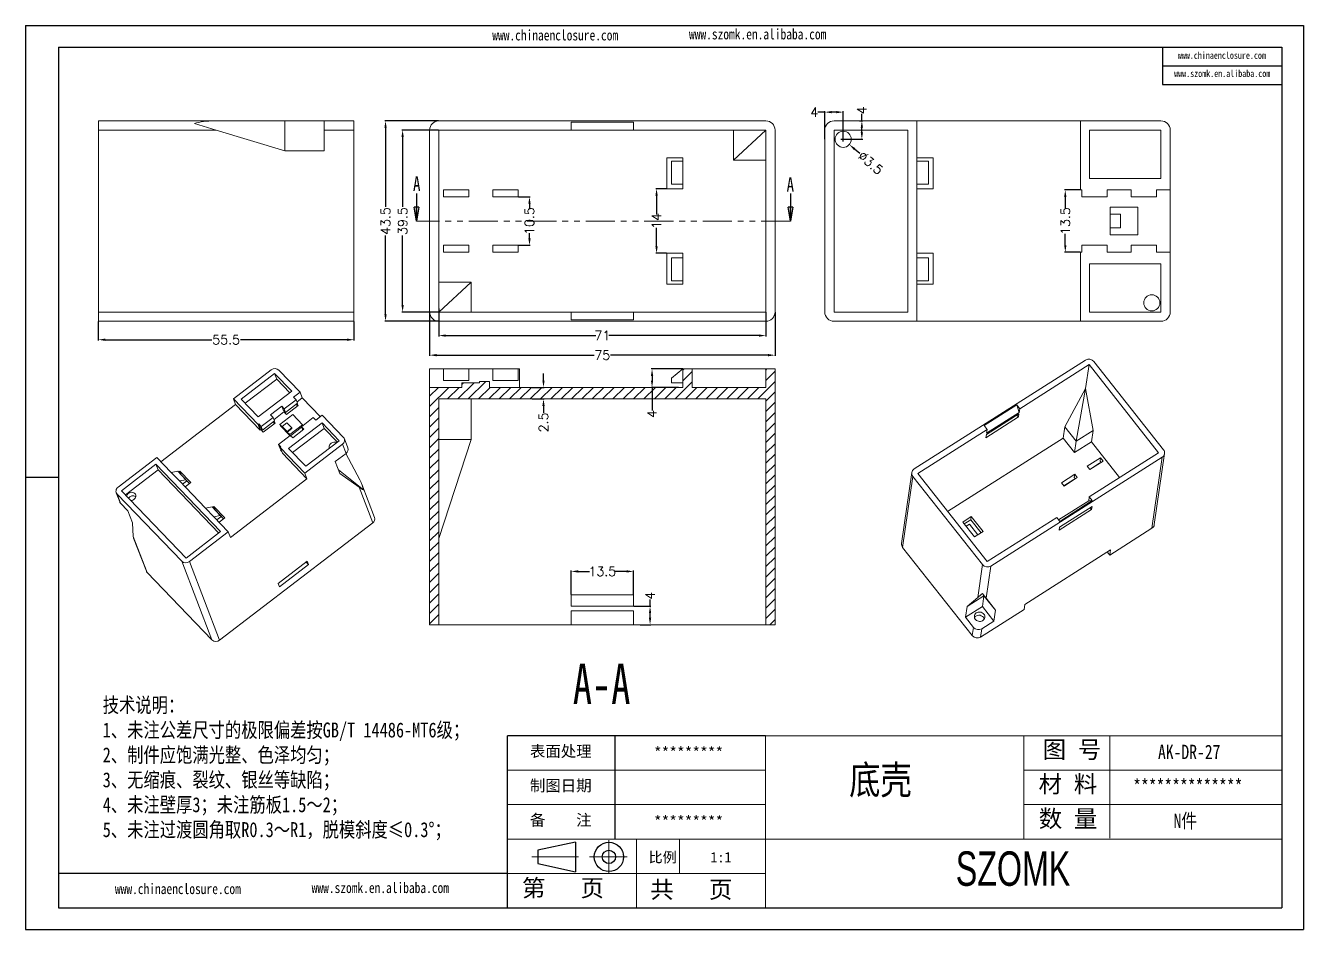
# Model space of a CAD drawing. Header units: inches. Extents: x 2617 to 3395, y 519 to 715.
# Drawn here: x 2617 to 2894.5, y 519 to 715.2 of the extents above; entities that cross this region are included whole.
import ezdxf

# ---------------------------------------------------------------- set-up
doc = ezdxf.new("R2010")
doc.units = ezdxf.units.IN
doc.linetypes.add('CENTER2', pattern=[28.575, 19.05, -3.175, 3.175, -3.175])
doc.linetypes.add('PHANTOM', pattern=[12.7, 6.35, -1.27, 1.27, -1.27, 1.27, -1.27])
doc.layers.add('文字', color=81, linetype='Continuous')
for name, color, linetype, lineweight in [('粗实线', 7, 'Continuous', 30), ('细实线', 3, 'Continuous', 9), ('细点划线', 2, 'CENTER2', 9)]:
    doc.layers.add(name, color=color, linetype=linetype, lineweight=lineweight)
doc.styles.add('SLDTEXTSTYLE0', font='TXT', dxfattribs={"width": 0.75})
doc.styles.add('SLDTEXTSTYLE3', font='TXT', dxfattribs={"width": 0.7})
doc.styles.get("Standard").update_dxf_attribs({"font": 'txt', "bigfont": 'gbcbig.shx'})
doc.styles.add('宋体', font='', dxfattribs={"width": 0.8, "height": 3.5})
doc.styles.add('长仿宋', font='', dxfattribs={"width": 0.7, "height": 4})
doc.styles.get('宋体').set_extended_font_data('SimSun')
doc.styles.get('长仿宋').set_extended_font_data('SimSun')
doc.dimstyles.new('2', dxfattribs={"dimtxt": 2, "dimasz": 1.5, "dimexe": 0.18, "dimexo": 0.0625, "dimgap": 0.1, "dimtad": 0, "dimzin": 12, "dimdsep": 46, "dimtxsty": 'Standard', "dimcen": 0.5, "dimclrd": 3, "dimclre": 3, "dimadec": 0, "dimazin": 0, "dimtfac": 1, "dimtofl": 0, "dimtmove": 0, "dimatfit": 3, "dimfxl": 1, "dimtolj": 1, "dimtzin": 0, "dimarcsym": 0})

# ---------------------------------------------------------------- blocks, each defined once
blk = doc.blocks.new('_CLOSED')
at = {"color": 0, "linetype": 'ByBlock', "lineweight": -2}
for p, q in [((-1, 0.166667), (0, 0)), ((-1, 0.166667), (-1, -0.166667)), ((0, 0), (-1, -0.166667)), ((0, 0), (-1, 0))]:
    blk.add_line(p, q, dxfattribs=at)
blk = doc.blocks.new('*D152')
at = {"color": 3, "lineweight": -2}
for p, q in [((2704.74, 652.99), (2704.74, 643.51)), ((2779.74, 652.99), (2779.74, 643.51)), ((2706.24, 643.69), (2740.47, 643.69)), ((2778.24, 643.69), (2744.01, 643.69))]:
    blk.add_line(p, q, dxfattribs=at)
at = {"color": 3}
for points in [[(2706.24, 643.94), (2706.24, 643.44), (2704.74, 643.69)], [(2778.24, 643.94), (2778.24, 643.44), (2779.74, 643.69)]]:
    blk.add_solid(points, dxfattribs=at)
at = {"layer": 'Defpoints', "color": 0}
for p in [(2704.74, 653.05), (2779.74, 653.05), (2779.74, 643.69)]:
    blk.add_point(p, dxfattribs=at)
at = {"color": 0, "insert": (2742.24, 643.69), "char_height": 2, "attachment_point": 5}
blk.add_mtext('\\A1;75', dxfattribs=at)
blk = doc.blocks.new('*D153')
at = {"color": 3, "lineweight": -2}
for p, q in [((2706.74, 653.81), (2706.74, 647.76)), ((2777.74, 652.99), (2777.74, 647.76)), ((2708.24, 647.94), (2740.81, 647.94)), ((2776.24, 647.94), (2743.67, 647.94))]:
    blk.add_line(p, q, dxfattribs=at)
at = {"color": 3}
for points in [[(2708.24, 648.19), (2708.24, 647.69), (2706.74, 647.94)], [(2776.24, 648.19), (2776.24, 647.69), (2777.74, 647.94)]]:
    blk.add_solid(points, dxfattribs=at)
at = {"layer": 'Defpoints', "color": 0}
for p in [(2706.74, 653.87), (2777.74, 653.05), (2706.74, 647.94)]:
    blk.add_point(p, dxfattribs=at)
at = {"color": 0, "insert": (2742.24, 647.94), "char_height": 2, "attachment_point": 5}
blk.add_mtext('\\A1;71', dxfattribs=at)
blk = doc.blocks.new('*D154')
at = {"color": 3, "lineweight": -2}
for p, q in [((2706.68, 694.55), (2694.98, 694.55)), ((2695.16, 693.05), (2695.16, 675.9)), ((2695.16, 652.55), (2695.16, 669.7)), ((2706.68, 651.05), (2694.98, 651.05))]:
    blk.add_line(p, q, dxfattribs=at)
at = {"color": 3}
for points in [[(2694.91, 693.05), (2695.41, 693.05), (2695.16, 694.55)], [(2694.91, 652.55), (2695.41, 652.55), (2695.16, 651.05)]]:
    blk.add_solid(points, dxfattribs=at)
at = {"layer": 'Defpoints', "color": 0}
for p in [(2695.16, 694.55), (2706.74, 694.55), (2706.74, 651.05)]:
    blk.add_point(p, dxfattribs=at)
at = {"color": 0, "insert": (2695.16, 672.8), "char_height": 2, "attachment_point": 5, "rotation": 90}
blk.add_mtext('\\A1;43.5', dxfattribs=at)
blk = doc.blocks.new('*D155')
at = {"color": 3, "lineweight": -2}
for p, q in [((2706.68, 692.55), (2698.69, 692.55)), ((2698.87, 691.05), (2698.87, 675.9)), ((2698.87, 654.55), (2698.87, 669.7)), ((2706.68, 653.05), (2698.69, 653.05))]:
    blk.add_line(p, q, dxfattribs=at)
at = {"color": 3}
for points in [[(2698.62, 691.05), (2699.12, 691.05), (2698.87, 692.55)], [(2698.62, 654.55), (2699.12, 654.55), (2698.87, 653.05)]]:
    blk.add_solid(points, dxfattribs=at)
at = {"layer": 'Defpoints', "color": 0}
for p in [(2698.87, 692.55), (2706.75, 692.55), (2706.75, 653.05)]:
    blk.add_point(p, dxfattribs=at)
at = {"color": 0, "insert": (2698.87, 672.8), "char_height": 2, "attachment_point": 5, "rotation": 90}
blk.add_mtext('\\A1;39.5', dxfattribs=at)
blk = doc.blocks.new('*D156')
at = {"color": 3, "lineweight": -2}
for p, q in [((2724, 678.05), (2726.6, 678.05)), ((2726.42, 676.55), (2726.42, 675.4)), ((2726.42, 669.05), (2726.42, 670.2)), ((2724, 667.55), (2726.6, 667.55))]:
    blk.add_line(p, q, dxfattribs=at)
at = {"color": 3}
for points in [[(2726.17, 676.55), (2726.67, 676.55), (2726.42, 678.05)], [(2726.17, 669.05), (2726.67, 669.05), (2726.42, 667.55)]]:
    blk.add_solid(points, dxfattribs=at)
at = {"layer": 'Defpoints', "color": 0}
for p in [(2723.94, 678.05), (2726.42, 678.05), (2723.94, 667.55)]:
    blk.add_point(p, dxfattribs=at)
at = {"color": 0, "insert": (2726.42, 672.8), "char_height": 2, "attachment_point": 5, "rotation": 90}
blk.add_mtext('\\A1;10.5', dxfattribs=at)
blk = doc.blocks.new('*D157')
at = {"color": 3, "lineweight": -2}
for p, q in [((2756.18, 679.8), (2753.83, 679.8)), ((2754.01, 678.3), (2754.01, 674.23)), ((2754.01, 667.3), (2754.01, 671.36)), ((2756.18, 665.8), (2753.83, 665.8))]:
    blk.add_line(p, q, dxfattribs=at)
at = {"color": 3}
for points in [[(2753.76, 678.3), (2754.26, 678.3), (2754.01, 679.8)], [(2753.76, 667.3), (2754.26, 667.3), (2754.01, 665.8)]]:
    blk.add_solid(points, dxfattribs=at)
at = {"layer": 'Defpoints', "color": 0}
for p in [(2754.01, 679.8), (2756.24, 679.8), (2756.24, 665.8)]:
    blk.add_point(p, dxfattribs=at)
at = {"color": 0, "insert": (2754.01, 672.8), "char_height": 2, "attachment_point": 5, "rotation": 90}
blk.add_mtext('\\A1;14', dxfattribs=at)
blk = doc.blocks.new('*D160')
at = {"color": 3, "lineweight": -2}
for p, q in [((2790.54, 690.61), (2790.54, 696.62)), ((2794.54, 690.61), (2794.54, 696.62)), ((2790.54, 696.44), (2789.04, 696.44)), ((2793.04, 696.44), (2792.04, 696.44))]:
    blk.add_line(p, q, dxfattribs=at)
at = {"color": 3}
for points in [[(2792.04, 696.69), (2792.04, 696.19), (2790.54, 696.44)], [(2793.04, 696.69), (2793.04, 696.19), (2794.54, 696.44)]]:
    blk.add_solid(points, dxfattribs=at)
at = {"layer": 'Defpoints', "color": 0}
for p in [(2790.54, 696.44), (2790.54, 690.55), (2794.54, 690.55)]:
    blk.add_point(p, dxfattribs=at)
at = {"color": 0, "insert": (2788.27, 696.44), "char_height": 2, "attachment_point": 5}
blk.add_mtext('\\A1;4', dxfattribs=at)
blk = doc.blocks.new('*D161')
at = {"color": 3, "lineweight": -2}
for p, q in [((2798.1, 694.55), (2798.77, 694.55)), ((2798.59, 694.55), (2798.59, 696.05)), ((2798.59, 692.05), (2798.59, 693.05)), ((2794.6, 690.55), (2798.77, 690.55))]:
    blk.add_line(p, q, dxfattribs=at)
at = {"color": 3}
for points in [[(2798.34, 693.05), (2798.84, 693.05), (2798.59, 694.55)], [(2798.34, 692.05), (2798.84, 692.05), (2798.59, 690.55)]]:
    blk.add_solid(points, dxfattribs=at)
at = {"layer": 'Defpoints', "color": 0}
for p in [(2798.04, 694.55), (2798.59, 694.55), (2794.54, 690.55)]:
    blk.add_point(p, dxfattribs=at)
at = {"color": 0, "insert": (2798.59, 696.81), "char_height": 2, "attachment_point": 5, "rotation": 90}
blk.add_mtext('\\A1;4', dxfattribs=at)
blk = doc.blocks.new('*D162')
at = {"color": 3, "lineweight": -2}
for p, q in [((2794.54, 690.05), (2794.54, 691.05)), ((2794.04, 690.55), (2795.04, 690.55)), ((2798.14, 687.45), (2797, 688.43))]:
    blk.add_line(p, q, dxfattribs=at)
at = {"color": 3}
blk.add_solid([(2797.17, 688.62), (2796.84, 688.24), (2795.87, 689.41)], dxfattribs=at)
at = {"layer": 'Defpoints', "color": 0}
for p in [(2793.21, 691.69), (2795.87, 689.41)]:
    blk.add_point(p, dxfattribs=at)
at = {"color": 0, "insert": (2800.49, 685.43), "char_height": 2, "attachment_point": 5, "rotation": 319.2958}
blk.add_mtext('\\A1;∅3.5', dxfattribs=at)
blk = doc.blocks.new('*D164')
at = {"color": 3, "lineweight": -2}
for p, q in [((2845.98, 679.55), (2842.58, 679.55)), ((2842.76, 678.05), (2842.76, 675.56)), ((2842.76, 667.55), (2842.76, 670.03)), ((2845.98, 666.05), (2842.58, 666.05))]:
    blk.add_line(p, q, dxfattribs=at)
at = {"color": 3}
for points in [[(2842.51, 678.05), (2843.01, 678.05), (2842.76, 679.55)], [(2842.51, 667.55), (2843.01, 667.55), (2842.76, 666.05)]]:
    blk.add_solid(points, dxfattribs=at)
at = {"layer": 'Defpoints', "color": 0}
for p in [(2846.04, 679.55), (2842.76, 666.05), (2846.04, 666.05)]:
    blk.add_point(p, dxfattribs=at)
at = {"color": 0, "insert": (2842.76, 672.8), "char_height": 2, "attachment_point": 5, "rotation": 90}
blk.add_mtext('\\A1;13.5', dxfattribs=at)
blk = doc.blocks.new('*D165')
at = {"color": 3, "lineweight": -2}
for p, q in [((2735.49, 591.75), (2735.49, 596.93)), ((2736.99, 596.75), (2739.47, 596.75)), ((2747.49, 596.75), (2745.01, 596.75)), ((2748.99, 591.75), (2748.99, 596.93))]:
    blk.add_line(p, q, dxfattribs=at)
at = {"color": 3}
for points in [[(2736.99, 597), (2736.99, 596.5), (2735.49, 596.75)], [(2747.49, 597), (2747.49, 596.5), (2748.99, 596.75)]]:
    blk.add_solid(points, dxfattribs=at)
at = {"layer": 'Defpoints', "color": 0}
for p in [(2748.99, 596.75), (2735.49, 591.69), (2748.99, 591.69)]:
    blk.add_point(p, dxfattribs=at)
at = {"color": 0, "insert": (2742.24, 596.75), "char_height": 2, "attachment_point": 5}
blk.add_mtext('\\A1;13.5', dxfattribs=at)
blk = doc.blocks.new('*D166')
at = {"color": 3, "lineweight": -2}
for p, q in [((2749.05, 589.19), (2752.78, 589.19)), ((2752.6, 589.19), (2752.6, 590.69)), ((2752.6, 586.69), (2752.6, 587.69)), ((2750.44, 585.19), (2752.78, 585.19))]:
    blk.add_line(p, q, dxfattribs=at)
at = {"color": 3}
for points in [[(2752.35, 587.69), (2752.85, 587.69), (2752.6, 589.19)], [(2752.35, 586.69), (2752.85, 586.69), (2752.6, 585.19)]]:
    blk.add_solid(points, dxfattribs=at)
at = {"layer": 'Defpoints', "color": 0}
for p in [(2748.99, 589.19), (2752.6, 589.19), (2750.38, 585.19)]:
    blk.add_point(p, dxfattribs=at)
at = {"color": 0, "insert": (2752.6, 591.45), "char_height": 2, "attachment_point": 5, "rotation": 90}
blk.add_mtext('\\A1;4', dxfattribs=at)
blk = doc.blocks.new('*D167')
at = {"color": 3, "lineweight": -2}
for p, q in [((2729.46, 638.19), (2729.46, 639.69)), ((2727, 636.69), (2729.64, 636.69)), ((2727, 634.19), (2729.64, 634.19)), ((2729.46, 632.69), (2729.46, 631.19))]:
    blk.add_line(p, q, dxfattribs=at)
at = {"color": 3}
for points in [[(2729.21, 638.19), (2729.71, 638.19), (2729.46, 636.69)], [(2729.21, 632.69), (2729.71, 632.69), (2729.46, 634.19)]]:
    blk.add_solid(points, dxfattribs=at)
at = {"layer": 'Defpoints', "color": 0}
for p in [(2726.94, 636.69), (2726.94, 634.19), (2729.46, 634.19)]:
    blk.add_point(p, dxfattribs=at)
at = {"color": 0, "insert": (2729.46, 629.09), "char_height": 2, "attachment_point": 5, "rotation": 90}
blk.add_mtext('\\A1;2.5', dxfattribs=at)
blk = doc.blocks.new('*D168')
at = {"color": 3, "lineweight": -2}
for p, q in [((2632.8, 650.99), (2632.8, 646.86)), ((2688.3, 650.99), (2688.3, 646.86)), ((2634.3, 647.04), (2657.45, 647.04)), ((2686.8, 647.04), (2663.65, 647.04))]:
    blk.add_line(p, q, dxfattribs=at)
at = {"color": 3}
for points in [[(2634.3, 647.29), (2634.3, 646.79), (2632.8, 647.04)], [(2686.8, 647.29), (2686.8, 646.79), (2688.3, 647.04)]]:
    blk.add_solid(points, dxfattribs=at)
at = {"layer": 'Defpoints', "color": 0}
for p in [(2632.8, 651.05), (2688.3, 651.05), (2688.3, 647.04)]:
    blk.add_point(p, dxfattribs=at)
at = {"color": 0, "insert": (2660.55, 647.04), "char_height": 2, "attachment_point": 5}
blk.add_mtext('\\A1;55.5', dxfattribs=at)
blk = doc.blocks.new('*D169')
at = {"color": 3, "lineweight": -2}
for p, q in [((2759.68, 640.69), (2752.85, 640.69)), ((2753.03, 639.19), (2753.03, 638.19)), ((2758.81, 636.69), (2752.85, 636.69)), ((2753.03, 636.69), (2753.03, 631.66))]:
    blk.add_line(p, q, dxfattribs=at)
at = {"color": 3}
for points in [[(2752.78, 639.19), (2753.28, 639.19), (2753.03, 640.69)], [(2752.78, 638.19), (2753.28, 638.19), (2753.03, 636.69)]]:
    blk.add_solid(points, dxfattribs=at)
at = {"layer": 'Defpoints', "color": 0}
for p in [(2753.03, 640.69), (2759.74, 640.69), (2758.87, 636.69)]:
    blk.add_point(p, dxfattribs=at)
at = {"color": 0, "insert": (2753.03, 630.89), "char_height": 2, "attachment_point": 5, "rotation": 90}
blk.add_mtext('\\A1;4', dxfattribs=at)

msp = doc.modelspace()

# ---------------------------------------------------------------- hatches: boundary and pattern name
h = msp.add_hatch()
h.set_pattern_fill('ANSI31', color=4, scale=0.5, style=0)
h.paths.add_polyline_path([(2779.74, 585.187), (2779.74, 640.687), (2777.74, 640.687), (2777.74, 636.687), (2761.74, 636.687), (2761.74, 640.687), (2759.74, 640.687), (2759.74, 636.687), (2717.74, 636.687), (2717.74, 637.987), (2715.54, 637.987), (2715.54, 637.687), (2711.74, 637.687), (2711.74, 636.687), (2704.74, 636.687), (2704.74, 585.187), (2706.74, 585.187), (2706.74, 634.187), (2777.74, 634.187), (2777.74, 585.187)], flags=0)

# ---------------------------------------------------------------- linework, layer by layer
for p, q in [((2617, 715.232), (2894.47, 715.232)), ((2617, 715.232), (2617, 519.041)), ((2894.47, 715.232), (2894.47, 519.041)), ((2624.18, 710.56), (2889.799, 710.56)), ((2624.18, 710.56), (2624.18, 523.712)), ((2863.848, 710.56), (2863.848, 702.451)), ((2889.799, 710.56), (2889.799, 523.712)), ((2863.848, 706.506), (2889.799, 706.506)), ((2863.848, 702.451), (2889.799, 702.451)), ((2624.18, 617.136), (2617, 617.136)), ((2617, 609.87), (2617, 519.041)), ((2777.69, 561.082), (2721.635, 561.082)), ((2721.635, 523.712), (2721.635, 561.082)), ((2744.991, 538.66), (2744.991, 561.082)), ((2721.635, 531.186), (2624.18, 531.186)), ((2624.18, 523.712), (2889.799, 523.712)), ((2617, 519.041), (2894.47, 519.041)), ((2617, 519.041), (2745.458, 519.041))]:
    msp.add_line(p, q)
at = {"color": 7, "linetype": 'Continuous', "lineweight": 15}
for p, q in [((2632.804, 694.548), (2657.947, 694.548)), ((2632.804, 692.548), (2632.804, 694.548)), ((2653.67, 693.984), (2658.419, 692.548)), ((2657.947, 694.548), (2673.304, 694.548)), ((2673.304, 688.048), (2673.304, 694.548)), ((2673.304, 694.548), (2681.804, 694.548)), ((2681.804, 694.548), (2688.304, 694.548)), ((2681.804, 692.548), (2681.804, 694.548)), ((2688.304, 694.548), (2688.304, 692.548)), ((2777.74, 694.548), (2706.74, 694.548)), ((2735.49, 694.248), (2748.99, 694.248)), ((2735.49, 694.248), (2735.49, 692.548)), ((2748.99, 694.248), (2748.99, 692.548)), ((2792.539, 694.548), (2810.539, 694.548)), ((2810.539, 694.548), (2810.539, 685.798)), ((2846.039, 694.548), (2810.539, 694.548)), ((2846.039, 679.548), (2846.039, 694.548)), ((2846.039, 694.548), (2863.539, 694.548)), ((2632.804, 653.048), (2632.804, 692.548)), ((2658.419, 692.548), (2632.804, 692.548)), ((2658.419, 692.548), (2673.304, 688.048)), ((2688.304, 692.548), (2681.804, 692.548)), ((2681.804, 692.548), (2681.804, 688.048)), ((2688.304, 653.048), (2688.304, 692.548)), ((2704.74, 692.548), (2704.74, 653.048)), ((2735.49, 692.548), (2706.74, 692.548)), ((2706.74, 692.548), (2706.74, 653.048)), ((2735.49, 692.548), (2748.99, 692.548)), ((2777.74, 692.548), (2748.99, 692.548)), ((2777.733, 692.548), (2770.733, 686.049)), ((2770.74, 686.048), (2770.74, 692.548)), ((2777.74, 653.048), (2777.74, 692.548)), ((2779.74, 653.048), (2779.74, 692.548)), ((2790.539, 653.048), (2790.539, 692.548)), ((2808.539, 692.548), (2792.539, 692.548)), ((2792.539, 692.548), (2792.539, 653.048)), ((2808.539, 653.048), (2808.539, 692.548)), ((2863.539, 692.548), (2848.039, 692.548)), ((2848.039, 692.548), (2848.039, 682.048)), ((2863.539, 682.048), (2863.539, 692.548)), ((2865.539, 692.548), (2865.539, 679.548)), ((2673.304, 688.048), (2681.804, 688.048)), ((2756.24, 679.798), (2756.24, 686.498)), ((2756.24, 686.498), (2759.74, 686.498)), ((2757.24, 680.798), (2757.24, 685.798)), ((2757.24, 685.798), (2759.74, 685.798)), ((2759.74, 686.498), (2759.74, 679.798)), ((2777.74, 686.048), (2770.74, 686.048)), ((2814.039, 686.498), (2810.539, 686.498)), ((2810.539, 680.798), (2810.539, 685.798)), ((2810.539, 685.798), (2813.039, 685.798)), ((2813.039, 685.798), (2813.039, 680.798)), ((2814.039, 679.798), (2814.039, 686.498)), ((2757.24, 680.798), (2759.74, 680.798)), ((2810.539, 680.798), (2810.539, 664.798)), ((2813.039, 680.798), (2810.539, 680.798)), ((2848.039, 682.048), (2863.539, 682.048)), ((2707.74, 678.048), (2707.74, 679.548)), ((2707.74, 679.548), (2713.24, 679.548)), ((2713.24, 678.048), (2707.74, 678.048)), ((2713.24, 679.548), (2713.24, 678.048)), ((2718.44, 678.048), (2718.44, 679.548)), ((2718.44, 679.548), (2723.94, 679.548)), ((2723.94, 678.048), (2718.44, 678.048)), ((2723.94, 679.548), (2723.94, 678.048)), ((2759.74, 679.798), (2756.24, 679.798)), ((2810.539, 679.798), (2814.039, 679.798)), ((2846.339, 679.548), (2846.039, 679.548)), ((2846.339, 678.048), (2846.339, 679.548)), ((2851.839, 678.048), (2846.339, 678.048)), ((2857.039, 679.548), (2851.839, 679.548)), ((2851.839, 678.048), (2851.839, 679.548)), ((2857.039, 678.048), (2857.039, 679.548)), ((2862.539, 678.048), (2857.039, 678.048)), ((2865.539, 679.548), (2862.539, 679.548)), ((2862.539, 678.048), (2862.539, 679.548)), ((2865.539, 666.048), (2865.539, 679.548)), ((2858.539, 675.798), (2852.539, 675.798)), ((2852.539, 675.798), (2852.539, 674.298)), ((2852.539, 674.298), (2852.539, 671.298)), ((2854.739, 674.298), (2852.539, 674.298)), ((2854.739, 671.298), (2854.739, 674.298)), ((2858.539, 669.798), (2858.539, 675.798)), ((2852.539, 671.298), (2854.739, 671.298)), ((2852.539, 671.298), (2852.539, 669.798)), ((2852.539, 669.798), (2858.539, 669.798)), ((2707.74, 667.548), (2707.74, 666.048)), ((2713.24, 667.548), (2707.74, 667.548)), ((2707.74, 666.048), (2713.24, 666.048)), ((2713.24, 666.048), (2713.24, 667.548)), ((2723.94, 667.548), (2718.44, 667.548)), ((2718.44, 667.548), (2718.44, 666.048)), ((2718.44, 666.048), (2723.94, 666.048)), ((2723.94, 666.048), (2723.94, 667.548)), ((2846.039, 651.048), (2846.039, 666.048)), ((2846.039, 666.048), (2846.339, 666.048)), ((2846.339, 667.548), (2846.339, 666.048)), ((2851.839, 667.548), (2846.339, 667.548)), ((2851.839, 667.548), (2851.839, 666.048)), ((2851.839, 666.048), (2857.039, 666.048)), ((2857.039, 667.548), (2857.039, 666.048)), ((2862.539, 667.548), (2857.039, 667.548)), ((2862.539, 667.548), (2862.539, 666.048)), ((2862.539, 666.048), (2865.539, 666.048)), ((2865.539, 666.048), (2865.539, 653.048)), ((2756.24, 665.798), (2759.74, 665.798)), ((2756.24, 659.098), (2756.24, 665.798)), ((2757.24, 664.798), (2759.74, 664.798)), ((2757.24, 659.798), (2757.24, 664.798)), ((2759.74, 665.798), (2759.74, 659.098)), ((2814.039, 665.798), (2810.539, 665.798)), ((2810.539, 659.798), (2810.539, 664.798)), ((2810.539, 664.798), (2813.039, 664.798)), ((2813.039, 664.798), (2813.039, 659.798)), ((2814.039, 659.098), (2814.039, 665.798)), ((2863.539, 663.548), (2848.039, 663.548)), ((2848.039, 663.548), (2848.039, 653.048)), ((2863.539, 653.048), (2863.539, 663.548)), ((2706.74, 659.548), (2713.74, 659.548)), ((2706.746, 653.048), (2713.746, 659.548)), ((2713.74, 659.548), (2713.74, 653.048)), ((2759.74, 659.098), (2756.24, 659.098)), ((2757.24, 659.798), (2759.74, 659.798)), ((2810.539, 659.798), (2810.539, 651.048)), ((2813.039, 659.798), (2810.539, 659.798)), ((2810.539, 659.098), (2814.039, 659.098)), ((2632.804, 653.048), (2688.304, 653.048)), ((2632.804, 651.048), (2632.804, 653.048)), ((2688.304, 653.048), (2688.304, 651.048)), ((2706.74, 653.048), (2735.49, 653.048)), ((2735.49, 651.348), (2735.49, 653.048)), ((2735.49, 653.048), (2748.99, 653.048)), ((2748.99, 651.348), (2748.99, 653.048)), ((2748.99, 653.048), (2777.74, 653.048)), ((2792.539, 653.048), (2808.539, 653.048)), ((2848.039, 653.048), (2863.539, 653.048)), ((2688.304, 651.048), (2632.804, 651.048)), ((2706.74, 651.048), (2777.74, 651.048)), ((2735.49, 651.348), (2748.99, 651.348)), ((2810.539, 651.048), (2792.539, 651.048)), ((2810.539, 651.048), (2846.039, 651.048)), ((2863.539, 651.048), (2846.039, 651.048)), ((2847.154, 642.604), (2809.953, 618.992)), ((2847.919, 641.635), (2832.855, 632.074)), ((2847.919, 641.635), (2847.169, 636.441)), ((2863.031, 622.495), (2847.919, 641.635)), ((2864.079, 623.16), (2848.967, 642.3)), ((2662.143, 634.195), (2670.34, 640.471)), ((2671.052, 639.731), (2663.792, 634.173)), ((2671.524, 638.501), (2664.674, 633.256)), ((2674.789, 635.846), (2671.052, 639.731)), ((2671.524, 638.501), (2671.052, 639.731)), ((2674.379, 635.533), (2671.524, 638.501)), ((2671.989, 640.448), (2676.616, 635.639)), ((2707.74, 640.687), (2704.74, 640.687)), ((2704.74, 636.687), (2704.74, 640.687)), ((2707.74, 640.687), (2713.24, 640.687)), ((2707.74, 638.187), (2707.74, 640.687)), ((2713.24, 638.187), (2707.74, 638.187)), ((2713.24, 640.687), (2713.24, 638.187)), ((2718.44, 640.687), (2713.24, 640.687)), ((2718.44, 638.187), (2718.44, 640.687)), ((2718.44, 640.687), (2723.94, 640.687)), ((2723.94, 638.187), (2718.44, 638.187)), ((2723.94, 640.687), (2723.94, 638.187)), ((2724.24, 640.687), (2723.94, 640.687)), ((2724.24, 636.687), (2724.24, 640.687)), ((2759.74, 640.687), (2757.24, 638.687)), ((2757.24, 637.687), (2757.24, 638.687)), ((2759.74, 636.687), (2759.74, 640.687)), ((2761.74, 640.687), (2759.74, 640.687)), ((2761.74, 640.687), (2761.74, 636.687)), ((2777.74, 640.687), (2761.74, 640.687)), ((2777.74, 636.687), (2777.74, 640.687)), ((2779.74, 640.687), (2777.74, 640.687)), ((2779.74, 640.687), (2779.74, 585.187)), ((2667.529, 630.288), (2674.789, 635.846)), ((2676.616, 635.639), (2675.21, 634.563)), ((2677.088, 634.409), (2676.616, 635.639)), ((2704.74, 585.187), (2704.74, 636.687)), ((2711.74, 636.687), (2704.74, 636.687)), ((2711.74, 636.687), (2711.74, 637.687)), ((2715.54, 637.687), (2711.74, 637.687)), ((2715.54, 637.687), (2715.54, 637.987)), ((2717.74, 637.987), (2715.54, 637.987)), ((2717.74, 637.987), (2717.74, 636.687)), ((2759.74, 636.687), (2717.74, 636.687)), ((2757.24, 637.687), (2759.74, 637.687)), ((2777.74, 636.687), (2761.74, 636.687)), ((2847.166, 636.439), (2842.64, 628.149)), ((2847.166, 636.44), (2845.123, 624.992)), ((2847.169, 636.441), (2848.794, 627.322)), ((2662.616, 632.965), (2646.397, 620.549)), ((2667.482, 628.646), (2662.143, 634.195)), ((2662.616, 632.965), (2662.143, 634.195)), ((2667.954, 627.416), (2662.616, 632.965)), ((2663.792, 634.173), (2667.529, 630.288)), ((2675.744, 634.008), (2673.168, 632.036)), ((2673.463, 631.267), (2676.039, 633.239)), ((2673.64, 630.806), (2676.216, 632.778)), ((2675.744, 634.008), (2675.21, 634.563)), ((2676.039, 633.239), (2675.744, 634.008)), ((2675.969, 632.588), (2675.791, 633.05)), ((2676.216, 632.778), (2675.886, 633.122)), ((2677.088, 634.409), (2675.931, 633.523)), ((2681.011, 630.331), (2677.088, 634.409)), ((2777.74, 634.187), (2706.74, 634.187)), ((2706.74, 585.187), (2706.74, 634.187)), ((2713.74, 625.392), (2713.74, 634.187)), ((2777.74, 634.187), (2777.74, 585.187)), ((2832.205, 632.897), (2825.132, 628.408)), ((2832.205, 632.897), (2832.855, 632.074)), ((2832.735, 631.241), (2832.205, 632.897)), ((2670.732, 630.171), (2668.156, 628.199)), ((2672.634, 632.591), (2670.198, 630.726)), ((2670.732, 630.171), (2670.198, 630.726)), ((2671.027, 629.402), (2670.732, 630.171)), ((2673.106, 631.361), (2670.919, 629.686)), ((2675.026, 630.819), (2672.215, 628.667)), ((2673.168, 632.036), (2672.634, 632.591)), ((2672.634, 632.591), (2672.929, 631.822)), ((2673.463, 631.267), (2672.929, 631.822)), ((2673.106, 631.361), (2673.64, 630.806)), ((2673.168, 632.036), (2673.463, 631.267)), ((2677.161, 628.599), (2675.026, 630.819)), ((2679.481, 630.124), (2676.905, 628.152)), ((2679.481, 630.124), (2680.015, 629.569)), ((2680.015, 629.569), (2681.42, 630.645)), ((2681.42, 630.645), (2686.047, 625.836)), ((2825.521, 625.779), (2832.595, 630.269)), ((2832.695, 630.963), (2825.622, 626.473)), ((2832.735, 631.241), (2825.662, 626.751)), ((2832.595, 630.269), (2832.263, 630.689)), ((2832.595, 630.269), (2832.695, 630.963)), ((2832.855, 632.074), (2832.735, 631.241)), ((2667.622, 628.754), (2667.482, 628.646)), ((2667.954, 627.416), (2667.482, 628.646)), ((2668.156, 628.199), (2667.622, 628.754)), ((2667.622, 628.754), (2667.917, 627.985)), ((2668.451, 627.43), (2667.917, 627.985)), ((2668.095, 627.524), (2667.954, 627.416)), ((2668.095, 627.524), (2668.628, 626.969)), ((2668.156, 628.199), (2668.451, 627.43)), ((2668.451, 627.43), (2671.027, 629.402)), ((2668.628, 626.969), (2671.205, 628.941)), ((2670.957, 628.751), (2670.78, 629.213)), ((2671.205, 628.941), (2670.874, 629.285)), ((2672.215, 628.667), (2672.333, 628.36)), ((2672.215, 628.667), (2672.749, 628.113)), ((2672.333, 628.36), (2674.388, 626.225)), ((2673.744, 628.994), (2672.714, 628.205)), ((2672.714, 628.205), (2672.749, 628.113)), ((2672.714, 628.205), (2673.781, 627.095)), ((2674.812, 627.884), (2673.744, 628.994)), ((2673.781, 627.095), (2674.812, 627.884)), ((2673.781, 627.095), (2673.817, 627.003)), ((2673.817, 627.003), (2674.847, 627.792)), ((2681.373, 629.003), (2674.113, 623.445)), ((2674.351, 626.448), (2677.161, 628.599)), ((2674.55, 626.203), (2676.948, 628.039)), ((2674.812, 627.884), (2674.847, 627.792)), ((2681.845, 627.773), (2674.995, 622.528)), ((2675.003, 625.732), (2677.439, 627.597)), ((2676.905, 628.152), (2677.439, 627.597)), ((2676.905, 628.152), (2677.191, 627.407)), ((2677.161, 628.599), (2677.236, 628.405)), ((2685.11, 625.119), (2681.373, 629.003)), ((2681.845, 627.773), (2681.373, 629.003)), ((2684.7, 624.805), (2681.845, 627.773)), ((2825.782, 627.584), (2810.718, 618.023)), ((2825.132, 628.408), (2825.782, 627.584)), ((2825.782, 627.584), (2825.662, 626.751)), ((2842.64, 628.149), (2842.287, 625.701)), ((2845.127, 625), (2842.64, 628.149)), ((2848.794, 627.322), (2845.126, 624.994)), ((2848.794, 627.322), (2848.441, 624.879)), ((2674.469, 626.287), (2671.893, 624.315)), ((2671.893, 624.315), (2672.427, 623.76)), ((2671.893, 624.315), (2672.188, 623.546)), ((2673.817, 627.003), (2674.351, 626.448)), ((2674.351, 626.448), (2674.425, 626.253)), ((2674.469, 626.287), (2675.003, 625.732)), ((2685.822, 624.379), (2677.625, 618.104)), ((2677.85, 619.561), (2685.11, 625.119)), ((2686.589, 622.38), (2685.822, 624.379)), ((2686.998, 623.55), (2686.23, 625.549)), ((2706.74, 625.392), (2713.74, 625.392)), ((2706.746, 603.891), (2713.746, 625.39)), ((2842.287, 625.701), (2817.219, 609.789)), ((2825.622, 626.473), (2825.521, 625.779)), ((2844.774, 622.551), (2842.287, 625.701)), ((2845.126, 624.994), (2844.774, 622.551)), ((2844.774, 622.551), (2848.441, 624.879)), ((2854.566, 617.122), (2848.441, 624.879)), ((2672.188, 623.546), (2672.419, 623.306)), ((2672.286, 623.652), (2672.427, 623.76)), ((2677.625, 618.104), (2672.286, 623.652)), ((2672.759, 622.422), (2672.286, 623.652)), ((2672.365, 623.085), (2672.473, 623.167)), ((2672.597, 622.844), (2672.365, 623.085)), ((2678.097, 616.873), (2672.759, 622.422)), ((2674.113, 623.445), (2677.85, 619.561)), ((2684.247, 620.587), (2686.589, 622.38)), ((2689.575, 616.646), (2686.519, 622.326)), ((2847.967, 612.934), (2863.031, 622.495)), ((2862.093, 606.899), (2864.318, 622.31)), ((2637.084, 615.011), (2645.515, 621.465)), ((2645.29, 620.008), (2637.796, 614.271)), ((2645.762, 618.778), (2638.678, 613.354)), ((2659.348, 605.396), (2645.29, 620.008)), ((2645.762, 618.778), (2645.29, 620.008)), ((2645.515, 621.465), (2648.629, 618.228)), ((2658.938, 605.083), (2645.762, 618.778)), ((2685.251, 617.973), (2684.247, 620.587)), ((2690.362, 614.436), (2684.944, 618.772)), ((2826.596, 597.914), (2863.796, 621.526)), ((2850.404, 621.397), (2847.523, 619.568)), ((2847.523, 619.568), (2848.096, 618.841)), ((2848.053, 618.896), (2850.244, 620.287)), ((2848.096, 618.841), (2850.978, 620.67)), ((2850.287, 620.232), (2850.244, 620.287)), ((2850.404, 621.397), (2850.304, 620.703)), ((2850.546, 620.396), (2850.304, 620.703)), ((2850.978, 620.67), (2850.404, 621.397)), ((2861.571, 606.115), (2863.796, 621.526)), ((2648.629, 618.228), (2650.036, 618.51)), ((2650.409, 616.379), (2648.629, 618.228)), ((2650.036, 618.51), (2651.816, 616.66)), ((2650.492, 618.512), (2650.228, 618.31)), ((2651.816, 616.66), (2650.409, 616.379)), ((2650.409, 616.379), (2656.103, 610.46)), ((2652.876, 616.034), (2650.492, 618.512)), ((2650.787, 617.743), (2650.492, 618.512)), ((2650.787, 617.743), (2650.779, 617.738)), ((2652.62, 615.838), (2650.787, 617.743)), ((2651.934, 616.353), (2651.07, 615.691)), ((2651.646, 615.092), (2652.876, 616.034)), ((2651.816, 616.66), (2651.934, 616.353)), ((2661.469, 604.143), (2678.097, 616.873)), ((2678.097, 616.873), (2677.625, 618.104)), ((2689.406, 615.043), (2685.251, 617.973)), ((2809.432, 618.208), (2807.207, 602.797)), ((2809.671, 617.357), (2807.446, 601.946)), ((2809.671, 617.357), (2824.783, 598.218)), ((2810.718, 618.023), (2825.83, 598.883)), ((2844.798, 617.839), (2841.916, 616.01)), ((2841.916, 616.01), (2842.49, 615.283)), ((2842.447, 615.338), (2844.638, 616.728)), ((2842.49, 615.283), (2845.372, 617.112)), ((2844.681, 616.673), (2844.638, 616.728)), ((2844.798, 617.839), (2844.698, 617.145)), ((2844.94, 616.838), (2844.698, 617.145)), ((2845.372, 617.112), (2844.798, 617.839)), ((2636.676, 613.841), (2637.443, 611.842)), ((2650.917, 598.942), (2636.859, 613.554)), ((2636.859, 613.554), (2637.626, 611.555)), ((2637.796, 614.271), (2651.854, 599.659)), ((2692.375, 607.311), (2689.406, 615.043)), ((2692.783, 608.481), (2690.019, 615.682)), ((2637.626, 611.555), (2639.228, 609.89)), ((2640.918, 612.917), (2640.888, 612.995)), ((2656.103, 610.46), (2657.51, 610.741)), ((2657.883, 608.61), (2656.103, 610.46)), ((2657.51, 610.741), (2659.29, 608.892)), ((2657.859, 610.855), (2657.595, 610.653)), ((2660.243, 608.376), (2657.859, 610.855)), ((2658.154, 610.086), (2657.859, 610.855)), ((2847.847, 612.101), (2841.292, 607.94)), ((2841.499, 606.364), (2848.572, 610.854)), ((2848.618, 612.11), (2841.544, 607.62)), ((2847.967, 612.934), (2847.847, 612.101)), ((2847.847, 612.101), (2848.618, 612.11)), ((2848.618, 612.11), (2847.967, 612.934)), ((2848.14, 610.58), (2848.472, 610.16)), ((2848.572, 610.854), (2848.472, 610.16)), ((2640.232, 607.276), (2639.228, 609.89)), ((2659.29, 608.892), (2657.883, 608.61)), ((2657.883, 608.61), (2660.997, 605.374)), ((2658.154, 610.086), (2658.146, 610.08)), ((2659.987, 608.18), (2658.154, 610.086)), ((2659.408, 608.584), (2658.544, 607.923)), ((2658.554, 609.67), (2658.547, 609.664)), ((2658.775, 609.441), (2658.767, 609.435)), ((2658.831, 609.382), (2658.823, 609.376)), ((2659.013, 607.435), (2660.243, 608.376)), ((2659.29, 608.892), (2659.408, 608.584)), ((2820.5, 607.471), (2822.334, 608.635)), ((2820.832, 607.051), (2822.234, 607.941)), ((2822.334, 608.635), (2822.234, 607.941)), ((2822.234, 607.941), (2824.465, 605.115)), ((2822.334, 608.635), (2824.897, 605.389)), ((2825.83, 598.883), (2840.894, 608.444)), ((2841.544, 607.62), (2840.894, 608.444)), ((2848.472, 610.16), (2841.399, 605.67)), ((2640.388, 604.363), (2640.232, 607.276)), ((2651.854, 599.659), (2659.348, 605.396)), ((2660.997, 605.374), (2652.565, 598.919)), ((2692.375, 607.311), (2659.119, 581.851)), ((2661.469, 604.143), (2660.997, 605.374)), ((2823.063, 604.225), (2820.5, 607.471)), ((2821.937, 606.992), (2821.232, 606.544)), ((2821.937, 606.992), (2823.769, 604.672)), ((2824.897, 605.389), (2823.063, 604.225)), ((2841.399, 605.67), (2841.499, 606.364)), ((2852.402, 600.295), (2861.571, 606.115)), ((2640.388, 604.363), (2643.412, 596.486)), ((2640.464, 603.973), (2643.229, 596.773)), ((2807.446, 601.946), (2822.558, 582.807)), ((2852.563, 601.406), (2833.962, 589.6)), ((2851.872, 600.967), (2852.402, 600.295)), ((2852.563, 601.406), (2852.402, 600.295)), ((2657.47, 581.874), (2650.917, 598.942)), ((2652.565, 598.919), (2659.119, 581.851)), ((2678.141, 599.001), (2671.817, 594.16)), ((2672.113, 593.391), (2678.436, 598.232)), ((2677.885, 598.805), (2678.436, 598.232)), ((2678.436, 598.232), (2678.141, 599.001)), ((2823.756, 591.105), (2824.783, 598.218)), ((2826.596, 597.914), (2825.588, 590.932)), ((2657.47, 581.874), (2643.412, 596.486)), ((2671.817, 594.16), (2672.113, 593.391)), ((2748.99, 591.687), (2735.49, 591.687)), ((2735.49, 591.687), (2735.49, 589.187)), ((2748.99, 589.187), (2748.99, 591.687)), ((2821.437, 589.152), (2825.105, 591.48)), ((2823.756, 591.105), (2821.437, 589.152)), ((2825.105, 591.48), (2824.764, 589.12)), ((2824.814, 591.93), (2825.105, 591.48)), ((2825.105, 591.48), (2827.592, 588.331)), ((2735.49, 589.187), (2748.99, 589.187)), ((2821.437, 589.152), (2821.097, 586.792)), ((2821.097, 586.792), (2824.764, 589.12)), ((2824.371, 582.503), (2833.802, 588.489)), ((2824.764, 589.12), (2827.251, 585.97)), ((2825.588, 590.932), (2827.592, 588.331)), ((2827.592, 588.331), (2827.251, 585.97)), ((2833.962, 589.6), (2833.802, 588.489)), ((2735.49, 588.187), (2748.99, 588.187)), ((2735.49, 585.187), (2735.49, 588.187)), ((2748.99, 585.187), (2748.99, 588.187)), ((2822.818, 584.611), (2821.097, 586.792)), ((2827.251, 585.97), (2824.631, 584.307)), ((2706.74, 585.187), (2704.74, 585.187)), ((2706.74, 585.187), (2735.49, 585.187)), ((2735.49, 585.187), (2748.99, 585.187)), ((2748.99, 585.187), (2777.74, 585.187)), ((2779.74, 585.187), (2777.74, 585.187)), ((2822.558, 582.807), (2822.818, 584.611)), ((2824.631, 584.307), (2824.371, 582.503))]:
    msp.add_line(p, q, dxfattribs=at)
at = {"color": 7, "linetype": 'Continuous', "lineweight": 30}
for p, q in [((2701.894, 678.798), (2701.894, 672.798)), ((2783.076, 678.798), (2783.076, 672.798))]:
    msp.add_line(p, q, dxfattribs=at)
at = {"color": 1, "linetype": 'PHANTOM', "lineweight": 15}
msp.add_line((2783.076, 672.798), (2701.894, 672.798), dxfattribs=at)
at = {"color": 7, "linetype": 'Continuous', "lineweight": 15, "flags": 128}
for points in [[(2684.552, 624.692), (2684.529, 624.704), (2684.348, 624.774), (2684.15, 624.809), (2683.943, 624.807), (2683.735, 624.769), (2683.536, 624.695), (2683.353, 624.59), (2683.194, 624.456), (2683.065, 624.3), (2682.972, 624.129), (2682.918, 623.948), (2682.905, 623.766), (2682.935, 623.59), (2682.975, 623.484)], [(2639.866, 612.119), (2639.907, 612.122), (2640.115, 612.16), (2640.314, 612.234), (2640.497, 612.34), (2640.656, 612.473), (2640.785, 612.629), (2640.879, 612.801), (2640.933, 612.981), (2640.945, 613.163), (2640.916, 613.339), (2640.845, 613.502), (2640.736, 613.645)], [(2637.626, 611.555), (2637.506, 611.713), (2637.443, 611.842)], [(2643.412, 596.486), (2643.291, 596.644), (2643.229, 596.773)], [(2825.066, 587.493), (2825.182, 587.31), (2825.256, 587.111), (2825.284, 586.904), (2825.266, 586.697), (2825.202, 586.499), (2825.095, 586.318), (2824.95, 586.161), (2824.771, 586.034), (2824.567, 585.944), (2824.346, 585.893), (2824.117, 585.884), (2823.889, 585.917), (2823.672, 585.99), (2823.475, 586.102), (2823.304, 586.246), (2823.169, 586.418), (2823.074, 586.609), (2823.022, 586.813), (2823.017, 587.022), (2823.058, 587.225), (2823.144, 587.416), (2823.271, 587.586), (2823.434, 587.728), (2823.626, 587.837), (2823.84, 587.908), (2824.066, 587.938), (2824.295, 587.926), (2824.519, 587.873), (2824.728, 587.78), (2824.912, 587.652), (2825.066, 587.493)]]:
    msp.add_lwpolyline(points, dxfattribs=at)
at = {"color": 7, "linetype": 'Continuous', "lineweight": 15}
for centre in [(2794.539, 690.548), (2861.539, 655.048)]:
    msp.add_circle(centre, 1.75, dxfattribs=at)
for centre, radius, start, end in [((2706.74, 692.548), 2, 90, 180), ((2777.74, 692.548), 2, 0, 90), ((2792.539, 692.548), 2, 90, 180), ((2863.539, 692.548), 2, 0, 90), ((2706.74, 653.048), 2, 180, 270), ((2777.74, 653.048), 2, 270, 0), ((2792.539, 653.048), 2, 180, 270), ((2863.539, 653.048), 2, 270, 0), ((2847.886, 641.415), 1.396, 39.31939, 121.64608), ((2671.151, 639.496), 1.268, 48.64449, 129.78037), ((2685.305, 625.205), 0.974, 302.05516, 40.38725), ((2686.007, 623.24), 1.038, 304.12335, 17.38524), ((2863.229, 622.466), 1.097, 301.10563, 39.26365), ((2810.52, 618.052), 1.097, 121.10563, 219.26365), ((2637.601, 614.185), 0.974, 122.05516, 220.38725), ((2639.998, 612.787), 1.132, 49.28742, 163.44101), ((2640.303, 611.998), 1.154, 57.06382, 145.42999), ((2691.792, 608.171), 1.038, 304.12335, 17.38524), ((2860.987, 607.07), 1.119, 301.49199, 351.20326), ((2808.311, 602.648), 1.114, 172.3096, 219.03886), ((2651.754, 599.893), 1.268, 228.64449, 309.78037), ((2825.863, 599.102), 1.396, 219.31939, 301.64608), ((2824.033, 586.064), 1.187, 38.22672, 146.6618), ((2824.179, 586.17), 1.007, 13.86478, 38.6499), ((2823.638, 583.691), 1.396, 219.31939, 301.64608), ((2823.899, 585.496), 1.396, 219.31939, 301.64608), ((2658.307, 582.826), 1.268, 228.64449, 309.78037)]:
    msp.add_arc(centre, radius, start, end, dxfattribs=at)
for centre, major_axis, ratio, start_param, end_param in [((2657.947, 692.548), (6.143, 0), 0.3255814, 1.5707963, 2.3408483), ((2688.639, 615.929), (-1.425, 2.817), 0.3682161, 3.9804764, 4.7812207), ((2688.694, 615.783), (1.805, -1.379), 0.0766664, 5.1755091, 5.9455611), ((2641.324, 605.081), (0.552, 1.451), 0.5234482, 2.2733819, 2.6126043), ((2824.804, 591.77), (1.468, 1.089), 0.0670804, 1.5141677, 2.3149121), ((2824.823, 591.901), (-1.108, 1.422), 0.0059459, 3.957906, 4.727958)]:
    msp.add_ellipse(centre, major_axis=major_axis, ratio=ratio, start_param=start_param, end_param=end_param, dxfattribs=at)
at = {"layer": '粗实线', "color": 7, "lineweight": 15}
msp.add_line((2889.799, 561.082), (2777.69, 561.082), dxfattribs=at)
at = {"layer": '粗实线', "color": 7}
for p, q in [((2736.406, 537.96), (2728.24, 536.23)), ((2728.24, 536.23), (2728.24, 533.341)), ((2736.406, 537.96), (2736.406, 531.56)), ((2728.24, 533.341), (2736.406, 531.56))]:
    msp.add_line(p, q, dxfattribs=at)
for radius in [3.175, 1.444]:
    msp.add_circle((2743.674, 534.786), radius, dxfattribs=at)
at = {"layer": '细实线', "color": 7}
for p, q in [((2777.69, 561.082), (2777.69, 523.712)), ((2833.744, 561.082), (2833.744, 538.66)), ((2852.429, 561.082), (2852.429, 538.817)), ((2777.69, 553.608), (2721.635, 553.608)), ((2889.799, 553.608), (2833.744, 553.608)), ((2777.69, 546.134), (2721.635, 546.134)), ((2889.799, 546.134), (2833.744, 546.134)), ((2889.799, 538.66), (2721.635, 538.66)), ((2749.662, 538.66), (2749.662, 523.712)), ((2759.005, 538.66), (2759.005, 531.186)), ((2777.69, 531.186), (2721.635, 531.186))]:
    msp.add_line(p, q, dxfattribs=at)
at = {"layer": '细点划线', "color": 7}
for p, q in [((2743.674, 538.44), (2743.674, 531.186)), ((2726.938, 534.786), (2737.032, 534.786)), ((2739.428, 534.786), (2747.634, 534.786))]:
    msp.add_line(p, q, dxfattribs=at)

# ---------------------------------------------------------------- block references
at = {"color": 7, "linetype": 'Continuous', "lineweight": 30, "xscale": 3, "yscale": 3, "zscale": 0.5, "rotation": 270}
for p in [(2701.894, 672.798), (2783.076, 672.798)]:
    msp.add_blockref('_CLOSED', p, dxfattribs=at)

# ---------------------------------------------------------------- texts
at = {"color": 7, "linetype": 'Continuous', "char_height": 3.175, "attachment_point": 1, "style": 'SLDTEXTSTYLE0'}
for insert in [(2701.133, 682.505), (2782.248, 682.318)]:
    msp.add_mtext('A', dxfattribs=dict(at, insert=insert))
at = {"color": 0, "linetype": 'Continuous', "lineweight": 0, "insert": (2742.083, 576.729), "char_height": 8.75, "attachment_point": 2, "style": 'SLDTEXTSTYLE3'}
msp.add_mtext('A-A', dxfattribs=at)
at = {"char_height": 2.45793, "width": 1396.96729, "attachment_point": 1}
for s, insert in [('{\\fSimHei|b0|i0|c134|p49;表面处理}', (2726.509, 558.96)), ('{\\fSimHei|b0|i0|c134|p49;*********}', (2753.43, 558.644)), ('{\\fSimHei|b0|i0|c134|p49;制图日期}', (2726.509, 551.487)), ('{\\fSimHei|b0|i0|c134|p49;备    注}', (2726.509, 544.013)), ('{\\fSimHei|b0|i0|c134|p49;*********}', (2753.43, 543.697))]:
    msp.add_mtext(s, dxfattribs=dict(at, insert=insert))
at = {"layer": '文字', "color": 0, "attachment_point": 1, "style": '宋体'}
for s, insert, char_height, width in [('www.chinaenclosure.com', (2718.334, 714.29), 2.28371, 40.12252), ('www.szomk.en.alibaba.com', (2761.05, 714.516), 2.28371, 40.12252), ('www.chinaenclosure.com', (2867.191, 709.533), 1.52247, 26.74835), ('www.szomk.en.alibaba.com', (2866.395, 705.591), 1.52247, 26.74835), ('{\\H1.111x;技术说明：\\P1、未注公差尺寸的极限偏差按GB/T 14486-MT6级；\\P2、制件应饱满光整、色泽均匀；\\P3、无缩痕、裂纹、银丝等缺陷；\\P4、未注壁厚3；未注筋板1.5～2；\\P5、未注过渡圆角取R0.3～R1，脱模斜度≤0.3%%D；}', (2633.752, 569.364), 2.91951, 106.33837), ('{\\H1.111x;AK-DR-27}', (2862.886, 559.129), 2.80273, 32.4027), ('底壳', (2795.832, 554.629), 6.2283, 79.62643), ('{\\H1.111x;**************}', (2857.495, 551.655), 2.80273, 32.4027), ('{\\H1.111x;N件}', (2866.276, 544.181), 2.80273, 32.4027), ('www.chinaenclosure.com', (2636.407, 528.999), 2.28371, 40.12252), ('www.szomk.en.alibaba.com', (2679.122, 529.225), 2.28371, 40.12252)]:
    msp.add_mtext(s, dxfattribs=dict(at, insert=insert, char_height=char_height, width=width))
at = {"layer": '粗实线', "insert": (2818.978, 535.984), "char_height": 7.47395, "width": 83.81291, "attachment_point": 1, "style": '长仿宋'}
msp.add_mtext('{\\fSTXinwei|b0|i0|c134|p2;SZOMK}', dxfattribs=at)
at = {"layer": '细实线', "color": 7, "attachment_point": 1}
for s, insert, char_height, width in [('{\\fSimSun|b0|i0|c134|p54;图 号}', (2837.854, 559.947), 3.73697, 18.68487), ('{\\fSimSun|b0|i0|c134|p54;材 料   }', (2836.968, 552.473), 3.73697, 18.68487), ('{\\fSimSun|b0|i0|c134|p54;数 量}', (2836.986, 544.962), 3.73697, 16.88412), ('{\\fSimSun|b0|i0|c134|p54;比例}', (2752.278, 535.829), 2.24218, 9.84249), ('{\\fSimSun|b0|i0|c134|p54;1:1}', (2765.708, 535.829), 2.24218, 9.84249), ('{\\fSimSun|b0|i0|c134|p54;第   页}', (2724.78, 529.901), 3.73697, 28.0273), ('{\\fSimSun|b0|i0|c134|p54; 共   页}', (2750.12, 529.584), 3.73697, 28.0273)]:
    msp.add_mtext(s, dxfattribs=dict(at, insert=insert, char_height=char_height, width=width))

# ---------------------------------------------------------------- dimensions: what is measured, and where the dimension line sits
for base, p1, p2, picture, middle in [((2790.539, 696.435), (2794.539, 690.548), (2790.539, 690.548), '*D160', (2788.272, 696.435)), ((2706.74, 647.941), (2777.74, 653.048), (2706.74, 653.87), '*D153', (2742.24, 647.941)), ((2688.304, 647.041), (2632.804, 651.048), (2688.304, 651.048), '*D168', (2660.554, 647.041)), ((2748.99, 596.745), (2735.49, 591.687), (2748.99, 591.687), '*D165', (2742.24, 596.745))]:
    dim = msp.add_linear_dim(base=base, p1=p1, p2=p2, dimstyle='2')
    dim.commit()
    dim.dimension.update_dxf_attribs({"geometry": picture, "text_midpoint": middle})
for base, p1, p2, picture, middle in [((2798.592, 694.548), (2794.539, 690.548), (2798.038, 694.548), '*D161', (2798.592, 696.815)), ((2698.869, 692.548), (2706.747, 653.048), (2706.747, 692.548), '*D155', (2698.869, 672.798)), ((2726.415, 678.048), (2723.94, 667.548), (2723.94, 678.048), '*D156', (2726.415, 672.798)), ((2754.015, 679.798), (2756.24, 665.798), (2756.24, 679.798), '*D157', (2754.015, 672.798)), ((2842.762, 666.048), (2846.039, 679.548), (2846.039, 666.048), '*D164', (2842.762, 672.798)), ((2729.464, 634.187), (2726.941, 636.687), (2726.941, 634.187), '*D167', (2729.464, 629.087)), ((2752.597, 589.187), (2750.379, 585.187), (2748.99, 589.187), '*D166', (2752.597, 591.454))]:
    dim = msp.add_linear_dim(base=base, p1=p1, p2=p2, angle=90, dimstyle='2')
    dim.commit()
    dim.dimension.update_dxf_attribs({"geometry": picture, "text_midpoint": middle})
for base, p1, p2, picture, middle in [((2695.162, 694.548), (2706.74, 651.048), (2706.74, 694.548), '*D154', (2695.162, 672.798)), ((2753.026, 640.687), (2758.868, 636.687), (2759.74, 640.687), '*D169', (2753.026, 630.89))]:
    dim = msp.add_linear_dim(base=base, p1=p1, p2=p2, angle=90, dimstyle='2')
    dim.commit()
    dim.dimension.update_dxf_attribs({"geometry": picture, "text_midpoint": middle, "dimtype": 160})
dim = msp.add_diameter_dim_2p(p1=(2793.212, 691.689), p2=(2795.866, 689.407), dimstyle='2')
dim.commit()
dim.dimension.update_dxf_attribs({"geometry": '*D162', "text_midpoint": (2800.49, 685.429)})
dim = msp.add_linear_dim(base=(2779.74, 643.687), p1=(2704.74, 653.048), p2=(2779.74, 653.048), dimstyle='2')
dim.commit()
dim.dimension.update_dxf_attribs({"geometry": '*D152', "text_midpoint": (2742.24, 643.687), "dimtype": 160})

doc.saveas('drawing.dxf')
